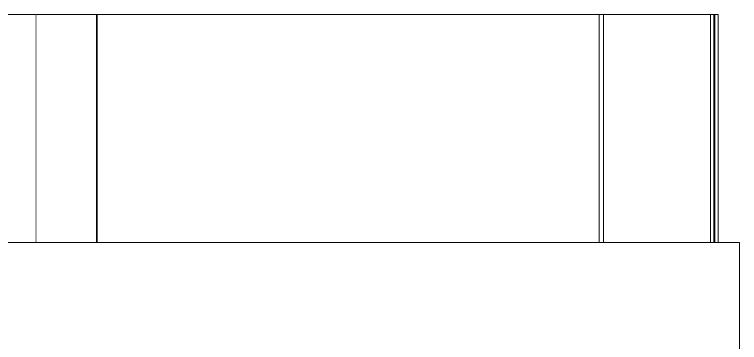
# Model space of a CAD drawing. Header units: millimetres. Extents: x -2171 to 1563, y -1758 to -1505.
# Drawn here: x -142.534 to -139.99, y -1747.784 to -1746.634 of the extents above; entities that cross this region are included whole.
import ezdxf

# ---------------------------------------------------------------- set-up
doc = ezdxf.new("R2010")
doc.units = ezdxf.units.MM
doc.linetypes.add('Wipeout_Contour', pattern=[1000, 0, -1000])
doc.layers.add('Interior - Stair & Railing', color=7, linetype='Continuous')
doc.layers.add('Structural - Bearing', color=7, linetype='Continuous')
for name, color, linetype, lineweight, true_color in [('Interior - Stair & Railing_Pen_No__102', 254, 'Continuous', 13, 0xcccccc), ('Interior - Stair & Railing_Pen_No__11', 49, 'Continuous', 13, 0x464646), ('Structural - Bearing_Pen_No__102', 254, 'Continuous', 13, 0xcccccc), ('Structural - Bearing_Pen_No__87', 251, 'Continuous', 9, 0x6a6a6a)]:
    doc.layers.add(name, color=color, linetype=linetype, lineweight=lineweight, true_color=true_color)

# ---------------------------------------------------------------- blocks, each defined once
blk = doc.blocks.new('Section Element_50_1')
at = {"color": 254, "linetype": 'Wipeout_Contour', "lineweight": 0, "ltscale": 51113.739201}
blk.add_wipeout([(9892, 7070), (10826, 7070), (10826, 7870), (9892, 7870)], dxfattribs=at).dxf.layer = 'Interior - Stair & Railing'
at = {"layer": 'Interior - Stair & Railing_Pen_No__11', "color": 49, "linetype": 'Continuous', "lineweight": 13, "true_color": 0x464646}
for p, q in [((10826, 7870), (9892, 7870)), ((10826, 7070), (10826, 7870))]:
    blk.add_line(p, q, dxfattribs=at)
blk = doc.blocks.new('Section Element_51_1')
at = {"color": 254, "linetype": 'Wipeout_Contour', "lineweight": 0, "ltscale": 60751.849734}
blk.add_wipeout([(13220.4, 7870), (13218.4, 7870), (13218.4, 7070), (13220.4, 7070)], dxfattribs=at).dxf.layer = 'Interior - Stair & Railing'
at = {"color": 254, "linetype": 'Wipeout_Contour', "lineweight": 0, "ltscale": 60731.097372}
blk.add_wipeout([(13208.5, 7870), (13208.5, 7070), (13218.4, 7070), (13218.4, 7870)], dxfattribs=at).dxf.layer = 'Interior - Stair & Railing'
at = {"color": 254, "linetype": 'Wipeout_Contour', "lineweight": 0, "ltscale": 60682.751365}
blk.add_wipeout([(13190.6, 7070), (13208.5, 7070), (13208.5, 7870), (13190.6, 7870)], dxfattribs=at).dxf.layer = 'Interior - Stair & Railing'
at = {"layer": 'Interior - Stair & Railing_Pen_No__102', "color": 254, "linetype": 'Continuous', "lineweight": 13, "true_color": 0xcccccc}
for p, q in [((13205.4, 7070), (13205.4, 7870)), ((13208.5, 7870), (13218.4, 7870)), ((13208.9, 7870), (13208.9, 7070)), ((13218.4, 7870), (13220.4, 7870)), ((13220.4, 7070), (13220.4, 7870))]:
    blk.add_line(p, q, dxfattribs=at)
at = {"color": 254, "linetype": 'Wipeout_Contour', "lineweight": 0, "ltscale": 60606.993246}
blk.add_wipeout([(13190.6, 7870), (13164.9, 7870), (13164.9, 7070), (13190.6, 7070)], dxfattribs=at).dxf.layer = 'Interior - Stair & Railing'
at = {"layer": 'Interior - Stair & Railing_Pen_No__102', "color": 254, "linetype": 'Continuous', "lineweight": 13, "true_color": 0xcccccc}
for p, q in [((13190.6, 7870), (13208.5, 7870)), ((13194, 7870), (13194, 7070))]:
    blk.add_line(p, q, dxfattribs=at)
at = {"color": 254, "linetype": 'Wipeout_Contour', "lineweight": 0, "ltscale": 75432.684763}
blk.add_wipeout([(13164.9, 7870), (13131.5, 7870), (13131.5, 7070), (13148.6, 7070), (13164.9, 7070)], dxfattribs=at).dxf.layer = 'Interior - Stair & Railing'
at = {"layer": 'Interior - Stair & Railing_Pen_No__102', "color": 254, "linetype": 'Continuous', "lineweight": 13, "true_color": 0xcccccc}
blk.add_line((13164.9, 7870), (13190.6, 7870), dxfattribs=at)
at = {"color": 254, "linetype": 'Wipeout_Contour', "lineweight": 0, "ltscale": 60374.480924}
blk.add_wipeout([(13131.5, 7870), (13090.3, 7870), (13090.3, 7070), (13131.5, 7070)], dxfattribs=at).dxf.layer = 'Interior - Stair & Railing'
at = {"layer": 'Interior - Stair & Railing_Pen_No__102', "color": 254, "linetype": 'Continuous', "lineweight": 13, "true_color": 0xcccccc}
blk.add_line((13131.5, 7870), (13164.9, 7870), dxfattribs=at)
at = {"color": 254, "linetype": 'Wipeout_Contour', "lineweight": 0, "ltscale": 75093.440155}
blk.add_wipeout([(13041.7, 7070), (13088, 7070), (13090.3, 7070), (13090.3, 7870), (13041.7, 7870)], dxfattribs=at).dxf.layer = 'Interior - Stair & Railing'
at = {"layer": 'Interior - Stair & Railing_Pen_No__102', "color": 254, "linetype": 'Continuous', "lineweight": 13, "true_color": 0xcccccc}
blk.add_line((13090.3, 7870), (13131.5, 7870), dxfattribs=at)
at = {"color": 254, "linetype": 'Wipeout_Contour', "lineweight": 0, "ltscale": 74850.243503}
blk.add_wipeout([(13041.7, 7870), (12985.7, 7870), (12985.7, 7070), (13017.5, 7070), (13041.7, 7070)], dxfattribs=at).dxf.layer = 'Interior - Stair & Railing'
at = {"layer": 'Interior - Stair & Railing_Pen_No__102', "color": 254, "linetype": 'Continuous', "lineweight": 13, "true_color": 0xcccccc}
blk.add_line((13041.7, 7870), (13090.3, 7870), dxfattribs=at)
at = {"color": 254, "linetype": 'Wipeout_Contour', "lineweight": 0, "ltscale": 74573.681361}
blk.add_wipeout([(12985.7, 7870), (12922.6, 7870), (12922.6, 7070), (12937.4, 7070), (12985.7, 7070)], dxfattribs=at).dxf.layer = 'Interior - Stair & Railing'
at = {"layer": 'Interior - Stair & Railing_Pen_No__102', "color": 254, "linetype": 'Continuous', "lineweight": 13, "true_color": 0xcccccc}
blk.add_line((12985.7, 7870), (13041.7, 7870), dxfattribs=at)
at = {"color": 254, "linetype": 'Wipeout_Contour', "lineweight": 0, "ltscale": 59600.325611}
blk.add_wipeout([(12922.6, 7870), (12852.8, 7870), (12852.8, 7070), (12922.6, 7070)], dxfattribs=at).dxf.layer = 'Interior - Stair & Railing'
at = {"layer": 'Interior - Stair & Railing_Pen_No__102', "color": 254, "linetype": 'Continuous', "lineweight": 13, "true_color": 0xcccccc}
blk.add_line((12922.6, 7870), (12985.7, 7870), dxfattribs=at)
at = {"color": 254, "linetype": 'Wipeout_Contour', "lineweight": 0, "ltscale": 59478.997702}
blk.add_wipeout([(12852.4, 7070), (12852.8, 7070), (12852.8, 7870), (12852.4, 7870)], dxfattribs=at).dxf.layer = 'Interior - Stair & Railing'
at = {"color": 254, "linetype": 'Wipeout_Contour', "lineweight": 0, "ltscale": 74009.894432}
blk.add_wipeout([(12852.4, 7870), (12775.6, 7870), (12775.6, 7070), (12848.1, 7070), (12852.4, 7070)], dxfattribs=at).dxf.layer = 'Interior - Stair & Railing'
at = {"layer": 'Interior - Stair & Railing_Pen_No__102', "color": 254, "linetype": 'Continuous', "lineweight": 13, "true_color": 0xcccccc}
blk.add_line((12852.8, 7870), (12922.6, 7870), dxfattribs=at)
at = {"layer": 'Interior - Stair & Railing_Pen_No__11', "color": 49, "linetype": 'Continuous', "lineweight": 13, "true_color": 0x464646}
blk.add_line((12852.4, 7870), (12852.8, 7870), dxfattribs=at)
at = {"color": 254, "linetype": 'Wipeout_Contour', "lineweight": 0, "ltscale": 59069.126469}
blk.add_wipeout([(12692.2, 7870), (12692.2, 7070), (12775.6, 7070), (12775.6, 7870)], dxfattribs=at).dxf.layer = 'Interior - Stair & Railing'
at = {"layer": 'Interior - Stair & Railing_Pen_No__11', "color": 49, "linetype": 'Continuous', "lineweight": 13, "true_color": 0x464646}
blk.add_line((12775.6, 7870), (12852.4, 7870), dxfattribs=at)
at = {"color": 254, "linetype": 'Wipeout_Contour', "lineweight": 0, "ltscale": 73256.933856}
blk.add_wipeout([(12692.2, 7870), (12602.7, 7870), (12602.7, 7070), (12643.4, 7070), (12692.2, 7070)], dxfattribs=at).dxf.layer = 'Interior - Stair & Railing'
at = {"layer": 'Interior - Stair & Railing_Pen_No__11', "color": 49, "linetype": 'Continuous', "lineweight": 13, "true_color": 0x464646}
blk.add_line((12692.2, 7870), (12775.6, 7870), dxfattribs=at)
at = {"color": 254, "linetype": 'Wipeout_Contour', "lineweight": 0, "ltscale": 72839.165371}
blk.add_wipeout([(12602.7, 7870), (12507.3, 7870), (12507.3, 7070), (12528.9, 7070), (12602.7, 7070)], dxfattribs=at).dxf.layer = 'Interior - Stair & Railing'
at = {"layer": 'Interior - Stair & Railing_Pen_No__11', "color": 49, "linetype": 'Continuous', "lineweight": 13, "true_color": 0x464646}
blk.add_line((12602.7, 7870), (12692.2, 7870), dxfattribs=at)
at = {"color": 254, "linetype": 'Wipeout_Contour', "lineweight": 0, "ltscale": 72460.355892}
blk.add_wipeout([(12507.3, 7870), (12406.3, 7870), (12406.3, 7070), (12481.7, 7070), (12507.3, 7070)], dxfattribs=at).dxf.layer = 'Interior - Stair & Railing'
at = {"layer": 'Interior - Stair & Railing_Pen_No__11', "color": 49, "linetype": 'Continuous', "lineweight": 13, "true_color": 0x464646}
blk.add_line((12507.3, 7870), (12602.7, 7870), dxfattribs=at)
at = {"color": 254, "linetype": 'Wipeout_Contour', "lineweight": 0, "ltscale": 57760.805955}
blk.add_wipeout([(12300, 7870), (12300, 7070), (12406.3, 7070), (12406.3, 7870)], dxfattribs=at).dxf.layer = 'Interior - Stair & Railing'
at = {"layer": 'Interior - Stair & Railing_Pen_No__11', "color": 49, "linetype": 'Continuous', "lineweight": 13, "true_color": 0x464646}
blk.add_line((12406.3, 7870), (12507.3, 7870), dxfattribs=at)
at = {"color": 254, "linetype": 'Wipeout_Contour', "lineweight": 0, "ltscale": 71556.940492}
blk.add_wipeout([(12300, 7870), (12188.9, 7870), (12188.9, 7070), (12278.2, 7070), (12300, 7070)], dxfattribs=at).dxf.layer = 'Interior - Stair & Railing'
at = {"layer": 'Interior - Stair & Railing_Pen_No__11', "color": 49, "linetype": 'Continuous', "lineweight": 13, "true_color": 0x464646}
blk.add_line((12300, 7870), (12406.3, 7870), dxfattribs=at)
at = {"color": 254, "linetype": 'Wipeout_Contour', "lineweight": 0, "ltscale": 57002.512266}
blk.add_wipeout([(12073.2, 7870), (12073.2, 7070), (12188.9, 7070), (12188.9, 7870)], dxfattribs=at).dxf.layer = 'Interior - Stair & Railing'
at = {"layer": 'Interior - Stair & Railing_Pen_No__11', "color": 49, "linetype": 'Continuous', "lineweight": 13, "true_color": 0x464646}
blk.add_line((12188.9, 7870), (12300, 7870), dxfattribs=at)
at = {"color": 254, "linetype": 'Wipeout_Contour', "lineweight": 0, "ltscale": 70531.509403}
blk.add_wipeout([(12073.2, 7870), (11953.4, 7870), (11953.4, 7070), (12002.1, 7070), (12073.2, 7070)], dxfattribs=at).dxf.layer = 'Interior - Stair & Railing'
at = {"layer": 'Interior - Stair & Railing_Pen_No__11', "color": 49, "linetype": 'Continuous', "lineweight": 13, "true_color": 0x464646}
blk.add_line((12073.2, 7870), (12188.9, 7870), dxfattribs=at)
at = {"color": 254, "linetype": 'Wipeout_Contour', "lineweight": 0, "ltscale": 69993.308871}
blk.add_wipeout([(11953.4, 7870), (11829.9, 7870), (11829.9, 7070), (11856, 7070), (11953.4, 7070)], dxfattribs=at).dxf.layer = 'Interior - Stair & Railing'
at = {"layer": 'Interior - Stair & Railing_Pen_No__11', "color": 49, "linetype": 'Continuous', "lineweight": 13, "true_color": 0x464646}
blk.add_line((11953.4, 7870), (12073.2, 7870), dxfattribs=at)
at = {"color": 254, "linetype": 'Wipeout_Contour', "lineweight": 0, "ltscale": 69440.906902}
blk.add_wipeout([(11703, 7870), (11703, 7070), (11705.4, 7070), (11829.9, 7070), (11829.9, 7870)], dxfattribs=at).dxf.layer = 'Interior - Stair & Railing'
at = {"layer": 'Interior - Stair & Railing_Pen_No__11', "color": 49, "linetype": 'Continuous', "lineweight": 13, "true_color": 0x464646}
blk.add_line((11829.9, 7870), (11953.4, 7870), dxfattribs=at)
at = {"color": 254, "linetype": 'Wipeout_Contour', "lineweight": 0, "ltscale": 55333.246909}
blk.add_wipeout([(11703, 7870), (11573.2, 7870), (11573.2, 7070), (11703, 7070)], dxfattribs=at).dxf.layer = 'Interior - Stair & Railing'
at = {"layer": 'Interior - Stair & Railing_Pen_No__11', "color": 49, "linetype": 'Continuous', "lineweight": 13, "true_color": 0x464646}
blk.add_line((11703, 7870), (11829.9, 7870), dxfattribs=at)
at = {"color": 254, "linetype": 'Wipeout_Contour', "lineweight": 0, "ltscale": 68435.276641}
blk.add_wipeout([(11573.2, 7870), (11440.9, 7870), (11440.9, 7070), (11551, 7070), (11573.2, 7070)], dxfattribs=at).dxf.layer = 'Interior - Stair & Railing'
at = {"layer": 'Interior - Stair & Railing_Pen_No__11', "color": 49, "linetype": 'Continuous', "lineweight": 13, "true_color": 0x464646}
blk.add_line((11573.2, 7870), (11703, 7870), dxfattribs=at)
at = {"color": 254, "linetype": 'Wipeout_Contour', "lineweight": 0, "ltscale": 67888.989467}
blk.add_wipeout([(11306.6, 7070), (11433.8, 7070), (11440.9, 7070), (11440.9, 7870), (11306.6, 7870)], dxfattribs=at).dxf.layer = 'Interior - Stair & Railing'
at = {"layer": 'Interior - Stair & Railing_Pen_No__11', "color": 49, "linetype": 'Continuous', "lineweight": 13, "true_color": 0x464646}
blk.add_line((11440.9, 7870), (11573.2, 7870), dxfattribs=at)
at = {"color": 254, "linetype": 'Wipeout_Contour', "lineweight": 0, "ltscale": 53995.659929}
blk.add_wipeout([(11170.7, 7070), (11306.6, 7070), (11306.6, 7870), (11170.7, 7870)], dxfattribs=at).dxf.layer = 'Interior - Stair & Railing'
at = {"layer": 'Interior - Stair & Railing_Pen_No__11', "color": 49, "linetype": 'Continuous', "lineweight": 13, "true_color": 0x464646}
blk.add_line((11306.6, 7870), (11440.9, 7870), dxfattribs=at)
at = {"color": 254, "linetype": 'Wipeout_Contour', "lineweight": 0, "ltscale": 66678.140383}
blk.add_wipeout([(11170.7, 7870), (11033.7, 7870), (11033.7, 7070), (11071.5, 7070), (11170.7, 7070)], dxfattribs=at).dxf.layer = 'Interior - Stair & Railing'
at = {"layer": 'Interior - Stair & Railing_Pen_No__11', "color": 49, "linetype": 'Continuous', "lineweight": 13, "true_color": 0x464646}
blk.add_line((11170.7, 7870), (11306.6, 7870), dxfattribs=at)
at = {"color": 254, "linetype": 'Wipeout_Contour', "lineweight": 0, "ltscale": 53086.852503}
blk.add_wipeout([(10895.9, 7870), (10895.9, 7070), (11033.7, 7070), (11033.7, 7870)], dxfattribs=at).dxf.layer = 'Interior - Stair & Railing'
at = {"layer": 'Interior - Stair & Railing_Pen_No__11', "color": 49, "linetype": 'Continuous', "lineweight": 13, "true_color": 0x464646}
blk.add_line((11033.7, 7870), (11170.7, 7870), dxfattribs=at)
at = {"color": 254, "linetype": 'Wipeout_Contour', "lineweight": 0, "ltscale": 52745.535404}
blk.add_wipeout([(10895.9, 7870), (10827, 7870), (10827, 7070), (10895.9, 7070)], dxfattribs=at).dxf.layer = 'Interior - Stair & Railing'
at = {"layer": 'Interior - Stair & Railing_Pen_No__11', "color": 49, "linetype": 'Continuous', "lineweight": 13, "true_color": 0x464646}
for p, q in [((10827, 7070), (10827, 7870)), ((10827, 7870), (10895.9, 7870)), ((10895.9, 7870), (11033.7, 7870))]:
    blk.add_line(p, q, dxfattribs=at)
blk = doc.blocks.new('Section Element_52_1')
at = {"layer": 'Interior - Stair & Railing_Pen_No__102', "color": 254, "linetype": 'Continuous', "lineweight": 13, "true_color": 0xcccccc}
for p, q in [((12802.9, 7070), (12802.9, 7870)), ((12817.9, 7070), (12817.9, 7870)), ((13193.8, 7870), (13193.8, 7070)), ((13208.8, 7870), (13208.8, 7070))]:
    blk.add_line(p, q, dxfattribs=at)
blk = doc.blocks.new('Section Element_53_1')
at = {"layer": 'Interior - Stair & Railing_Pen_No__102', "color": 254, "linetype": 'Continuous', "lineweight": 13, "true_color": 0xcccccc}
for p, q in [((11040.9, 7870), (11040.9, 7070)), ((11041.4, 7870), (11041.4, 7070)), ((12802.8, 7070), (12802.8, 7870)), ((12817.8, 7070), (12817.8, 7870))]:
    blk.add_line(p, q, dxfattribs=at)
blk = doc.blocks.new('Section Element_54_1')
at = {"layer": 'Interior - Stair & Railing_Pen_No__102', "color": 254, "linetype": 'Continuous', "lineweight": 13, "true_color": 0xcccccc}
for p, q in [((11039.9, 7870), (11039.9, 7070)), ((11040.4, 7870), (11040.4, 7070))]:
    blk.add_line(p, q, dxfattribs=at)
at = {"color": 254, "linetype": 'Wipeout_Contour', "lineweight": 0, "ltscale": 52630.220838}
blk.add_wipeout([(10826, 7070), (10827, 7070), (10827, 7870), (10826, 7870)], dxfattribs=at).dxf.layer = 'Interior - Stair & Railing'
at = {"layer": 'Interior - Stair & Railing_Pen_No__102', "color": 254, "linetype": 'Continuous', "lineweight": 13, "true_color": 0xcccccc}
blk.add_line((10826, 7870), (10827, 7870), dxfattribs=at)
blk = doc.blocks.new('Section Element_55_1')
at = {"color": 254, "linetype": 'Wipeout_Contour', "lineweight": 0, "ltscale": 72929.405191}
blk.add_wipeout([(9892, 6570), (9892, 6420), (9892, 6220), (10827, 6220), (10827, 7070), (9892, 7070)], dxfattribs=at).dxf.layer = 'Structural - Bearing'
at = {"layer": 'Structural - Bearing_Pen_No__87', "color": 251, "linetype": 'Continuous', "lineweight": 9, "true_color": 0x6a6a6a}
for p, q in [((10827, 7070), (9892, 7070)), ((10827, 6220), (9892, 6220))]:
    blk.add_line(p, q, dxfattribs=at)
blk = doc.blocks.new('Section Element_56_1')
at = {"color": 254, "linetype": 'Wipeout_Contour', "lineweight": 0, "ltscale": 50973.910647}
blk.add_wipeout([(10827, 6220), (10908.6, 6220), (10908.6, 7070), (10827, 7070)], dxfattribs=at).dxf.layer = 'Structural - Bearing'
at = {"color": 254, "linetype": 'Wipeout_Contour', "lineweight": 0, "ltscale": 59459.601085}
blk.add_wipeout([(13287.5, 6220), (13295.6, 6220), (13295.6, 7070), (13287.5, 7070)], dxfattribs=at).dxf.layer = 'Structural - Bearing'
at = {"color": 254, "linetype": 'Wipeout_Contour', "lineweight": 0, "ltscale": 51391.964473}
blk.add_wipeout([(10908.6, 6220), (11071.5, 6220), (11071.5, 7070), (10908.6, 7070)], dxfattribs=at).dxf.layer = 'Structural - Bearing'
at = {"layer": 'Structural - Bearing_Pen_No__87', "color": 251, "linetype": 'Continuous', "lineweight": 9, "true_color": 0x6a6a6a}
for p, q in [((10827, 7070), (10908.6, 7070)), ((10827, 6220), (10908.6, 6220))]:
    blk.add_line(p, q, dxfattribs=at)
at = {"color": 254, "linetype": 'Wipeout_Contour', "lineweight": 0, "ltscale": 51948.772166}
blk.add_wipeout([(11071.5, 6220), (11233.3, 6220), (11233.3, 7070), (11071.5, 7070)], dxfattribs=at).dxf.layer = 'Structural - Bearing'
at = {"layer": 'Structural - Bearing_Pen_No__87', "color": 251, "linetype": 'Continuous', "lineweight": 9, "true_color": 0x6a6a6a}
for p, q in [((10908.6, 7070), (11071.5, 7070)), ((10908.6, 6220), (11071.5, 6220))]:
    blk.add_line(p, q, dxfattribs=at)
at = {"color": 254, "linetype": 'Wipeout_Contour', "lineweight": 0, "ltscale": 52502.795028}
blk.add_wipeout([(11233.3, 7070), (11233.3, 6220), (11393.4, 6220), (11393.4, 7070)], dxfattribs=at).dxf.layer = 'Structural - Bearing'
at = {"layer": 'Structural - Bearing_Pen_No__87', "color": 251, "linetype": 'Continuous', "lineweight": 9, "true_color": 0x6a6a6a}
for p, q in [((11071.5, 7070), (11233.3, 7070)), ((11071.5, 6220), (11233.3, 6220))]:
    blk.add_line(p, q, dxfattribs=at)
at = {"color": 254, "linetype": 'Wipeout_Contour', "lineweight": 0, "ltscale": 53051.477744}
blk.add_wipeout([(11393.4, 7070), (11393.4, 6220), (11551, 6220), (11551, 7070)], dxfattribs=at).dxf.layer = 'Structural - Bearing'
at = {"layer": 'Structural - Bearing_Pen_No__87', "color": 251, "linetype": 'Continuous', "lineweight": 9, "true_color": 0x6a6a6a}
for p, q in [((11233.3, 7070), (11393.4, 7070)), ((11233.3, 6220), (11393.4, 6220))]:
    blk.add_line(p, q, dxfattribs=at)
at = {"color": 254, "linetype": 'Wipeout_Contour', "lineweight": 0, "ltscale": 53592.270741}
blk.add_wipeout([(11551, 6220), (11705.4, 6220), (11705.4, 7070), (11551, 7070)], dxfattribs=at).dxf.layer = 'Structural - Bearing'
at = {"layer": 'Structural - Bearing_Pen_No__87', "color": 251, "linetype": 'Continuous', "lineweight": 9, "true_color": 0x6a6a6a}
for p, q in [((11393.4, 7070), (11551, 7070)), ((11393.4, 6220), (11551, 6220))]:
    blk.add_line(p, q, dxfattribs=at)
at = {"color": 254, "linetype": 'Wipeout_Contour', "lineweight": 0, "ltscale": 54122.644432}
blk.add_wipeout([(11705.4, 6220), (11856, 6220), (11856, 7070), (11705.4, 7070)], dxfattribs=at).dxf.layer = 'Structural - Bearing'
at = {"layer": 'Structural - Bearing_Pen_No__87', "color": 251, "linetype": 'Continuous', "lineweight": 9, "true_color": 0x6a6a6a}
for p, q in [((11551, 7070), (11705.4, 7070)), ((11551, 6220), (11705.4, 6220))]:
    blk.add_line(p, q, dxfattribs=at)
at = {"color": 254, "linetype": 'Wipeout_Contour', "lineweight": 0, "ltscale": 54640.103563}
blk.add_wipeout([(11856, 6220), (12002.1, 6220), (12002.1, 7070), (11856, 7070)], dxfattribs=at).dxf.layer = 'Structural - Bearing'
at = {"layer": 'Structural - Bearing_Pen_No__87', "color": 251, "linetype": 'Continuous', "lineweight": 9, "true_color": 0x6a6a6a}
for p, q in [((11705.4, 7070), (11856, 7070)), ((11705.4, 6220), (11856, 6220))]:
    blk.add_line(p, q, dxfattribs=at)
at = {"color": 254, "linetype": 'Wipeout_Contour', "lineweight": 0, "ltscale": 55142.201317}
blk.add_wipeout([(12002.1, 6220), (12143, 6220), (12143, 7070), (12002.1, 7070)], dxfattribs=at).dxf.layer = 'Structural - Bearing'
at = {"layer": 'Structural - Bearing_Pen_No__87', "color": 251, "linetype": 'Continuous', "lineweight": 9, "true_color": 0x6a6a6a}
for p, q in [((11856, 7070), (12002.1, 7070)), ((11856, 6220), (12002.1, 6220))]:
    blk.add_line(p, q, dxfattribs=at)
at = {"color": 254, "linetype": 'Wipeout_Contour', "lineweight": 0, "ltscale": 55626.553076}
blk.add_wipeout([(12143, 7070), (12143, 6220), (12278.2, 6220), (12278.2, 7070)], dxfattribs=at).dxf.layer = 'Structural - Bearing'
at = {"layer": 'Structural - Bearing_Pen_No__87', "color": 251, "linetype": 'Continuous', "lineweight": 9, "true_color": 0x6a6a6a}
for p, q in [((12002.1, 7070), (12143, 7070)), ((12002.1, 6220), (12143, 6220))]:
    blk.add_line(p, q, dxfattribs=at)
at = {"color": 254, "linetype": 'Wipeout_Contour', "lineweight": 0, "ltscale": 56090.849623}
blk.add_wipeout([(12278.2, 6220), (12407, 6220), (12407, 7070), (12278.2, 7070)], dxfattribs=at).dxf.layer = 'Structural - Bearing'
at = {"layer": 'Structural - Bearing_Pen_No__87', "color": 251, "linetype": 'Continuous', "lineweight": 9, "true_color": 0x6a6a6a}
for p, q in [((12143, 7070), (12278.2, 7070)), ((12143, 6220), (12278.2, 6220))]:
    blk.add_line(p, q, dxfattribs=at)
at = {"color": 254, "linetype": 'Wipeout_Contour', "lineweight": 0, "ltscale": 56532.870213}
blk.add_wipeout([(12407, 7070), (12407, 6220), (12528.9, 6220), (12528.9, 7070)], dxfattribs=at).dxf.layer = 'Structural - Bearing'
at = {"layer": 'Structural - Bearing_Pen_No__87', "color": 251, "linetype": 'Continuous', "lineweight": 9, "true_color": 0x6a6a6a}
for p, q in [((12278.2, 7070), (12407, 7070)), ((12278.2, 6220), (12407, 6220))]:
    blk.add_line(p, q, dxfattribs=at)
at = {"color": 254, "linetype": 'Wipeout_Contour', "lineweight": 0, "ltscale": 56950.494601}
blk.add_wipeout([(12528.9, 6220), (12643.4, 6220), (12643.4, 7070), (12528.9, 7070)], dxfattribs=at).dxf.layer = 'Structural - Bearing'
at = {"layer": 'Structural - Bearing_Pen_No__87', "color": 251, "linetype": 'Continuous', "lineweight": 9, "true_color": 0x6a6a6a}
for p, q in [((12407, 7070), (12528.9, 7070)), ((12407, 6220), (12528.9, 6220))]:
    blk.add_line(p, q, dxfattribs=at)
at = {"color": 254, "linetype": 'Wipeout_Contour', "lineweight": 0, "ltscale": 57341.714662}
blk.add_wipeout([(12643.4, 6220), (12750, 6220), (12750, 7070), (12643.4, 7070)], dxfattribs=at).dxf.layer = 'Structural - Bearing'
at = {"layer": 'Structural - Bearing_Pen_No__87', "color": 251, "linetype": 'Continuous', "lineweight": 9, "true_color": 0x6a6a6a}
for p, q in [((12528.9, 7070), (12643.4, 7070)), ((12528.9, 6220), (12643.4, 6220))]:
    blk.add_line(p, q, dxfattribs=at)
at = {"color": 254, "linetype": 'Wipeout_Contour', "lineweight": 0, "ltscale": 57704.645557}
blk.add_wipeout([(12750, 6220), (12848.1, 6220), (12848.1, 7070), (12750, 7070)], dxfattribs=at).dxf.layer = 'Structural - Bearing'
at = {"layer": 'Structural - Bearing_Pen_No__87', "color": 251, "linetype": 'Continuous', "lineweight": 9, "true_color": 0x6a6a6a}
for p, q in [((12643.4, 7070), (12750, 7070)), ((12643.4, 6220), (12750, 6220))]:
    blk.add_line(p, q, dxfattribs=at)
at = {"color": 254, "linetype": 'Wipeout_Contour', "lineweight": 0, "ltscale": 58037.535455}
blk.add_wipeout([(12848.1, 6220), (12937.4, 6220), (12937.4, 7070), (12848.1, 7070)], dxfattribs=at).dxf.layer = 'Structural - Bearing'
at = {"layer": 'Structural - Bearing_Pen_No__87', "color": 251, "linetype": 'Continuous', "lineweight": 9, "true_color": 0x6a6a6a}
for p, q in [((12750, 7070), (12848.1, 7070)), ((12750, 6220), (12848.1, 6220))]:
    blk.add_line(p, q, dxfattribs=at)
at = {"color": 254, "linetype": 'Wipeout_Contour', "lineweight": 0, "ltscale": 58345.066306}
blk.add_wipeout([(12940.9, 7070), (12940.9, 6220), (13017.5, 6220), (13017.5, 7070)], dxfattribs=at).dxf.layer = 'Structural - Bearing'
at = {"color": 254, "linetype": 'Wipeout_Contour', "lineweight": 0, "ltscale": 58202.552806}
blk.add_wipeout([(12937.4, 7070), (12937.4, 6220), (12940.9, 6220), (12940.9, 7070)], dxfattribs=at).dxf.layer = 'Structural - Bearing'
at = {"color": 254, "linetype": 'Wipeout_Contour', "lineweight": 0, "ltscale": 58606.907325}
blk.add_wipeout([(13017.5, 6220), (13088, 6220), (13088, 7070), (13017.5, 7070)], dxfattribs=at).dxf.layer = 'Structural - Bearing'
at = {"layer": 'Structural - Bearing_Pen_No__102', "color": 254, "linetype": 'Continuous', "lineweight": 13, "true_color": 0xcccccc}
for p, q in [((12940.9, 7070), (13017.5, 7070)), ((12940.9, 6220), (13017.5, 6220))]:
    blk.add_line(p, q, dxfattribs=at)
at = {"layer": 'Structural - Bearing_Pen_No__87', "color": 251, "linetype": 'Continuous', "lineweight": 9, "true_color": 0x6a6a6a}
for p, q in [((12848.1, 7070), (12937.4, 7070)), ((12937.4, 7070), (12940.9, 7070)), ((12848.1, 6220), (12937.4, 6220)), ((12937.4, 6220), (12940.9, 6220))]:
    blk.add_line(p, q, dxfattribs=at)
at = {"color": 254, "linetype": 'Wipeout_Contour', "lineweight": 0, "ltscale": 58840.632491}
blk.add_wipeout([(13088, 6220), (13148.6, 6220), (13148.6, 7070), (13088, 7070)], dxfattribs=at).dxf.layer = 'Structural - Bearing'
at = {"layer": 'Structural - Bearing_Pen_No__102', "color": 254, "linetype": 'Continuous', "lineweight": 13, "true_color": 0xcccccc}
for p, q in [((13017.5, 7070), (13088, 7070)), ((13017.5, 6220), (13088, 6220))]:
    blk.add_line(p, q, dxfattribs=at)
at = {"color": 254, "linetype": 'Wipeout_Contour', "lineweight": 0, "ltscale": 59038.817628}
blk.add_wipeout([(13148.6, 6220), (13199, 6220), (13199, 7070), (13148.6, 7070)], dxfattribs=at).dxf.layer = 'Structural - Bearing'
at = {"layer": 'Structural - Bearing_Pen_No__102', "color": 254, "linetype": 'Continuous', "lineweight": 13, "true_color": 0xcccccc}
for p, q in [((13088, 7070), (13148.6, 7070)), ((13088, 6220), (13148.6, 6220))]:
    blk.add_line(p, q, dxfattribs=at)
at = {"color": 254, "linetype": 'Wipeout_Contour', "lineweight": 0, "ltscale": 59200.501173}
blk.add_wipeout([(13199, 6220), (13239.1, 6220), (13239.1, 7070), (13199, 7070)], dxfattribs=at).dxf.layer = 'Structural - Bearing'
at = {"layer": 'Structural - Bearing_Pen_No__102', "color": 254, "linetype": 'Continuous', "lineweight": 13, "true_color": 0xcccccc}
for p, q in [((13148.6, 7070), (13199, 7070)), ((13148.6, 6220), (13199, 6220))]:
    blk.add_line(p, q, dxfattribs=at)
at = {"color": 254, "linetype": 'Wipeout_Contour', "lineweight": 0, "ltscale": 59324.898391}
blk.add_wipeout([(13239.1, 6220), (13268.6, 6220), (13268.6, 7070), (13239.1, 7070)], dxfattribs=at).dxf.layer = 'Structural - Bearing'
at = {"layer": 'Structural - Bearing_Pen_No__102', "color": 254, "linetype": 'Continuous', "lineweight": 13, "true_color": 0xcccccc}
for p, q in [((13199, 7070), (13239.1, 7070)), ((13199, 6220), (13239.1, 6220))]:
    blk.add_line(p, q, dxfattribs=at)
at = {"color": 254, "linetype": 'Wipeout_Contour', "lineweight": 0, "ltscale": 59411.405096}
blk.add_wipeout([(13268.6, 7070), (13268.6, 6220), (13287.5, 6220), (13287.5, 7070)], dxfattribs=at).dxf.layer = 'Structural - Bearing'
at = {"layer": 'Structural - Bearing_Pen_No__102', "color": 254, "linetype": 'Continuous', "lineweight": 13, "true_color": 0xcccccc}
for p, q in [((13239.1, 7070), (13268.6, 7070)), ((13268.6, 7070), (13287.5, 7070)), ((13287.5, 7070), (13295.6, 7070)), ((13295.6, 6220), (13295.6, 7070)), ((13239.1, 6220), (13268.6, 6220)), ((13268.6, 6220), (13287.5, 6220)), ((13287.5, 6220), (13295.6, 6220))]:
    blk.add_line(p, q, dxfattribs=at)

msp = doc.modelspace()

# ---------------------------------------------------------------- block references
at = {"layer": 'Interior - Stair & Railing', "lineweight": 0, "xscale": 0.001, "yscale": 0.001, "zscale": 0.001}
msp.add_blockref('Section Element_50_1', (-153.2853, -1754.5041), dxfattribs=at)

# ---------------------------------------------------------------- next in the draw order: block references
msp.add_blockref('Section Element_51_1', (-153.2853, -1754.5041), dxfattribs=at)

# ---------------------------------------------------------------- next in the draw order: block references
for name in ['Section Element_53_1', 'Section Element_52_1']:
    msp.add_blockref(name, (-153.2853, -1754.5041), dxfattribs=at)

# ---------------------------------------------------------------- next in the draw order: block references
msp.add_blockref('Section Element_54_1', (-153.2853, -1754.5041), dxfattribs=at)

# ---------------------------------------------------------------- next in the draw order: block references
at = {"layer": 'Structural - Bearing', "lineweight": 0, "xscale": 0.001, "yscale": 0.001, "zscale": 0.001}
msp.add_blockref('Section Element_55_1', (-153.2853, -1754.5041), dxfattribs=at)

# ---------------------------------------------------------------- next in the draw order: block references
msp.add_blockref('Section Element_56_1', (-153.2853, -1754.5041), dxfattribs=at)

doc.saveas('drawing.dxf')
